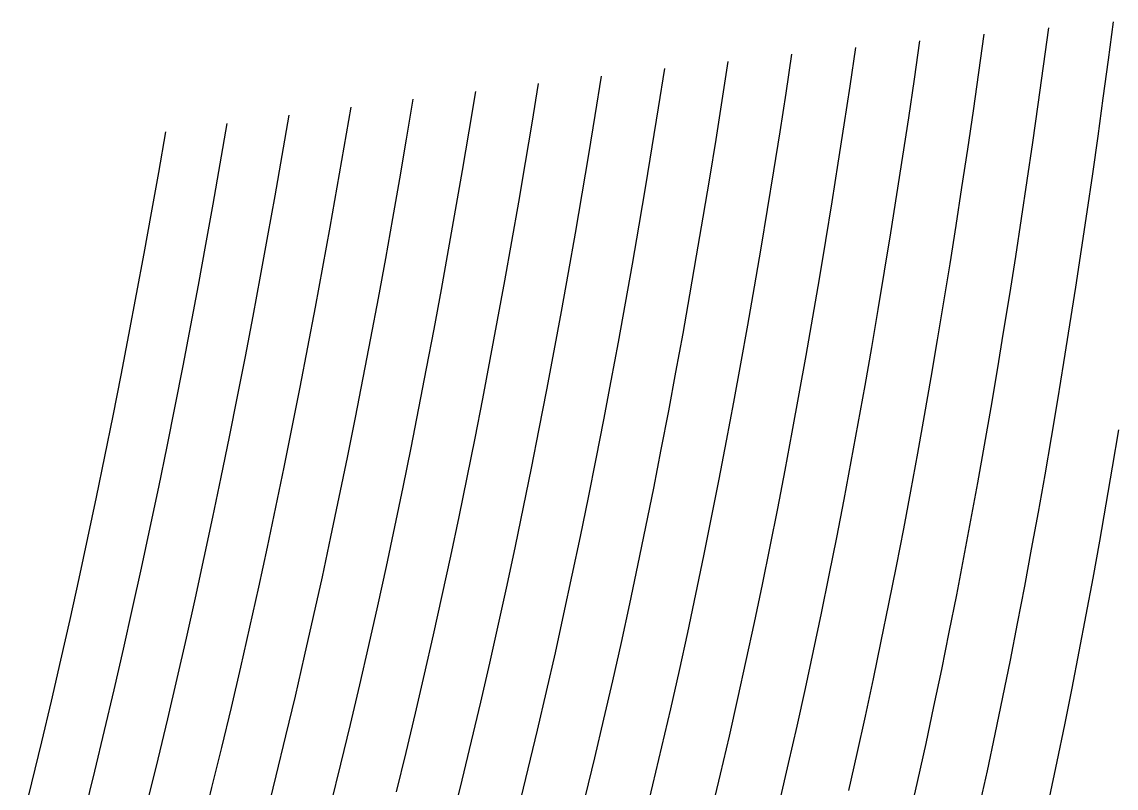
# Model space of a CAD drawing. Header units: metres. Extents: x -511 to 502, y -402 to 468.
# Drawn here: x -355.9 to -230.8, y 373.5 to 461.1 of the extents above; entities that cross this region are included whole.
import ezdxf

# ---------------------------------------------------------------- set-up
doc = ezdxf.new("R2010")
doc.units = ezdxf.units.M

msp = doc.modelspace()

# ---------------------------------------------------------------- linework, layer by layer
for p, q in [((-239.12622, 456.029, -689.037), (-238.5311, 460.39874, -689.1079)), ((-231.70776, 456.73846, -689.0139), (-231.13345, 461.0926, -689.08563)), ((-246.52222, 455.29437, -689.0609), (-245.90668, 459.68005, -689.13104)), ((-261.2429, 453.75372, -689.1111), (-260.589, 458.17297, -689.17944)), ((-253.89465, 454.5357, -689.0856), (-253.25964, 458.938, -689.15485)), ((-275.86316, 452.12317, -689.1642), (-275.17395, 456.57812, -689.2307)), ((-268.56598, 452.94904, -689.13727), (-267.8939, 457.3861, -689.2047)), ((-232.29474, 452.3916, -688.93994), (-231.70776, 456.73846, -689.0139)), ((-283.13385, 451.2766, -689.1918), (-282.42804, 455.75043, -689.2573)), ((-239.73465, 451.6662, -688.96387), (-239.12622, 456.029, -689.037)), ((-290.3773, 450.41083, -689.22), (-289.65598, 454.90332, -689.28455)), ((-254.54407, 450.13934, -689.0142), (-253.89465, 454.5357, -689.0856)), ((-247.15149, 450.91504, -688.98865), (-246.52222, 455.29437, -689.0609)), ((-304.78018, 448.62494, -689.2782), (-304.03015, 453.1562, -689.34076)), ((-297.5929, 449.5266, -689.2488), (-296.85678, 454.03833, -689.3124)), ((-269.25314, 448.51685, -689.06775), (-268.56598, 452.94904, -689.13727)), ((-261.91153, 449.33978, -689.04065), (-261.2429, 453.75372, -689.1111)), ((-311.93875, 447.70685, -689.30817), (-311.1756, 452.25818, -689.3697)), ((-276.568, 447.67236, -689.09564), (-275.86316, 452.12317, -689.1642)), ((-240.35684, 447.31042, -688.8885), (-239.73465, 451.6662, -688.96387)), ((-232.89487, 448.05212, -688.8637), (-232.29474, 452.3916, -688.93994)), ((-326.1678, 445.8263, -689.3695), (-325.3813, 450.4176, -689.4289)), ((-319.06805, 446.77356, -689.3386), (-318.2927, 451.3448, -689.39905)), ((-291.1149, 445.92145, -689.1535), (-290.3773, 450.41083, -689.22)), ((-283.85547, 446.80676, -689.12427), (-283.13385, 451.2766, -689.1918)), ((-247.79495, 446.54236, -688.9141), (-247.15149, 450.91504, -688.98865)), ((-333.23776, 444.86597, -689.4009), (-332.4408, 449.47766, -689.45917)), ((-298.3455, 445.0172, -689.18335), (-297.5929, 449.5266, -689.2488)), ((-262.59537, 444.93097, -688.968), (-261.91153, 449.33978, -689.04065)), ((-255.2081, 445.74902, -688.9407), (-254.54407, 450.13934, -689.0142)), ((-340.2778, 443.89362, -689.4326), (-339.4713, 448.52576, -689.48987)), ((-305.5469, 444.09552, -689.21387), (-304.78018, 448.62494, -689.2782)), ((-269.9558, 444.0896, -688.9962), (-269.25314, 448.51685, -689.06775)), ((-233.50845, 443.72003, -688.785), (-232.89487, 448.05212, -688.8637)), ((-319.86035, 442.20312, -689.2764), (-319.06805, 446.77356, -689.3386)), ((-312.71872, 443.15704, -689.2449), (-311.93875, 447.70685, -689.30817)), ((-284.59344, 442.34045, -689.05475), (-283.85547, 446.80676, -689.12427)), ((-277.28873, 443.2257, -689.0251), (-276.568, 447.67236, -689.09564)), ((-240.99323, 442.9616, -688.81067), (-240.35684, 447.31042, -688.8885)), ((-326.97156, 441.23486, -689.3085), (-326.1678, 445.8263, -689.3695)), ((-291.86905, 441.43512, -689.0851), (-291.1149, 445.92145, -689.1535)), ((-255.8873, 441.36444, -688.8648), (-255.2081, 445.74902, -688.9407)), ((-248.4531, 442.1761, -688.83734), (-247.79495, 446.54236, -688.9141)), ((-334.05188, 440.25372, -689.34094), (-333.23776, 444.86597, -689.4009)), ((-306.33084, 439.56787, -689.14764), (-305.5469, 444.09552, -689.21387)), ((-299.11505, 440.51044, -689.116), (-298.3455, 445.0172, -689.18335)), ((-270.67465, 439.667, -688.9224), (-269.9558, 444.0896, -688.9962)), ((-263.29477, 440.5277, -688.8932), (-262.59537, 444.93097, -688.968)), ((-341.10126, 439.26044, -689.37384), (-340.2778, 443.89362, -689.4326)), ((-313.51605, 438.60846, -689.1798), (-312.71872, 443.15704, -689.2449)), ((-278.02603, 438.7834, -688.9524), (-277.28873, 443.2257, -689.0251)), ((-241.64392, 438.61987, -688.7304), (-240.99323, 442.9616, -688.81067)), ((-234.13611, 439.3955, -688.7038), (-233.50845, 443.72003, -688.785)), ((-320.67017, 437.63342, -689.2125), (-319.86035, 442.20312, -689.2764)), ((-285.34814, 437.8781, -688.98315), (-284.59344, 442.34045, -689.05475)), ((-249.12628, 437.81622, -688.75806), (-248.4531, 442.1761, -688.83734)), ((-327.79285, 436.64374, -689.24567), (-326.97156, 441.23486, -689.3085)), ((-299.90198, 436.00598, -689.0467), (-299.11505, 440.51044, -689.116)), ((-292.64047, 436.95166, -689.0146), (-291.86905, 441.43512, -689.0851)), ((-264.01022, 436.13013, -688.81604), (-263.29477, 440.5277, -688.8932)), ((-256.5821, 436.9859, -688.7866), (-255.8873, 441.36444, -688.8648)), ((-341.94275, 434.62592, -689.3134), (-341.10126, 439.26044, -689.37384)), ((-334.88373, 435.641, -689.27936), (-334.05188, 440.25372, -689.34094)), ((-307.13245, 435.04205, -689.07947), (-306.33084, 439.56787, -689.14764)), ((-271.40994, 435.24915, -688.8463), (-270.67465, 439.667, -688.9224)), ((-234.77802, 435.0788, -688.61993), (-234.13611, 439.3955, -688.7038)), ((-314.33133, 434.0609, -689.11285), (-313.51605, 438.60846, -689.1798)), ((-286.1203, 433.41876, -688.90936), (-285.34814, 437.8781, -688.98315)), ((-278.78027, 434.3452, -688.87744), (-278.02603, 438.7834, -688.9524)), ((-249.81512, 433.463, -688.6762), (-249.12628, 437.81622, -688.75806)), ((-242.30972, 434.28528, -688.6476), (-241.64392, 438.61987, -688.7304)), ((-328.63232, 432.0523, -689.18115), (-327.79285, 436.64374, -689.24567)), ((-321.49805, 433.06384, -689.1467), (-320.67017, 437.63342, -689.2125)), ((-293.42947, 432.4713, -688.94196), (-292.64047, 436.95166, -689.0146)), ((-257.2931, 432.61353, -688.7059), (-256.5821, 436.9859, -688.7866)), ((-335.73395, 431.0274, -689.21606), (-334.88373, 435.641, -689.27936)), ((-300.70703, 431.50385, -688.97534), (-299.90198, 436.00598, -689.0467)), ((-264.7424, 431.7375, -688.7364), (-264.01022, 436.13013, -688.81604)), ((-342.80258, 429.9901, -689.25134), (-341.94275, 434.62592, -689.3134)), ((-315.16504, 429.51416, -689.0439), (-314.33133, 434.0609, -689.11285)), ((-307.95233, 430.51758, -689.0093), (-307.13245, 435.04205, -689.07947)), ((-279.55203, 429.91113, -688.8002), (-278.78027, 434.3452, -688.87744)), ((-272.16238, 430.83636, -688.7678), (-271.40994, 435.24915, -688.8463)), ((-242.99081, 429.9579, -688.562), (-242.30972, 434.28528, -688.6476)), ((-235.4347, 430.76978, -688.5333), (-234.77802, 435.0788, -688.61993)), ((-322.3445, 428.49475, -689.0791), (-321.49805, 433.06384, -689.1467)), ((-286.9104, 428.96307, -688.83325), (-286.1203, 433.41876, -688.90936)), ((-250.51987, 429.11658, -688.59174), (-249.81512, 433.463, -688.6762)), ((-329.4905, 427.4604, -689.11475), (-328.63232, 432.0523, -689.18115)), ((-294.2368, 427.99353, -688.8671), (-293.42947, 432.4713, -688.94196)), ((-265.4917, 427.3506, -688.65424), (-264.7424, 431.7375, -688.7364)), ((-258.0205, 428.24695, -688.6225), (-257.2931, 432.61353, -688.7059)), ((-336.60275, 426.41248, -689.15094), (-335.73395, 431.0274, -689.21606)), ((-308.79095, 425.9948, -688.937), (-307.95233, 430.51758, -689.0093)), ((-301.53055, 427.00366, -688.90173), (-300.70703, 431.50385, -688.97534)), ((-272.93246, 426.42822, -688.6869), (-272.16238, 430.83636, -688.7678)), ((-236.10654, 426.46906, -688.4438), (-235.4347, 430.76978, -688.5333)), ((-343.681, 425.35242, -689.18756), (-342.80258, 429.9901, -689.25134)), ((-316.01776, 424.9682, -688.9729), (-315.16504, 429.51416, -689.0439)), ((-280.34186, 425.48108, -688.7204), (-279.55203, 429.91113, -688.8002)), ((-251.24115, 424.77698, -688.50446), (-250.51987, 429.11658, -688.59174)), ((-243.68793, 425.63782, -688.4736), (-242.99081, 429.9579, -688.562)), ((-323.21017, 423.9254, -689.0094), (-322.3445, 428.49475, -689.0791)), ((-295.06293, 423.51855, -688.79), (-294.2368, 427.99353, -688.8671)), ((-287.71893, 424.511, -688.7548), (-286.9104, 428.96307, -688.83325)), ((-258.7652, 423.88696, -688.53644), (-258.0205, 428.24695, -688.6225)), ((-330.368, 422.8676, -689.04645), (-329.4905, 427.4604, -689.11475)), ((-302.37314, 422.50555, -688.8259), (-301.53055, 427.00366, -688.90173)), ((-266.25873, 422.96936, -688.56934), (-265.4917, 427.3506, -688.65424)), ((-344.579, 420.71277, -689.12195), (-343.681, 425.35242, -689.18756)), ((-337.49103, 421.79633, -689.084), (-336.60275, 426.41248, -689.15094)), ((-309.64908, 421.47314, -688.86255), (-308.79095, 425.9948, -688.937)), ((-281.15036, 421.05554, -688.6381), (-280.34186, 425.48108, -688.7204)), ((-273.72083, 422.02496, -688.6033), (-272.93246, 426.42822, -688.6869)), ((-244.40128, 421.32568, -688.3822), (-243.68793, 425.63782, -688.4736)), ((-236.79416, 422.17603, -688.35126), (-236.10654, 426.46906, -688.4438)), ((-316.89008, 420.4228, -688.89984), (-316.01776, 424.9682, -688.9729)), ((-288.54654, 420.06213, -688.6738), (-287.71893, 424.511, -688.7548)), ((-251.97955, 420.44397, -688.4143), (-251.24115, 424.77698, -688.50446)), ((-331.2655, 418.27417, -688.97614), (-330.368, 422.8676, -689.04645)), ((-324.09567, 419.35608, -688.9377), (-323.21017, 423.9254, -689.0094)), ((-295.90857, 419.04626, -688.7104), (-295.06293, 423.51855, -688.79)), ((-267.04395, 418.59332, -688.4817), (-266.25873, 422.96936, -688.56934)), ((-259.52753, 419.53284, -688.44745), (-258.7652, 423.88696, -688.53644)), ((-338.39923, 417.1786, -689.0151), (-337.49103, 421.79633, -689.084)), ((-303.23557, 418.00946, -688.74774), (-302.37314, 422.50555, -688.8259)), ((-274.5278, 417.62628, -688.51697), (-273.72083, 422.02496, -688.6033)), ((-237.4978, 417.89148, -688.25555), (-236.79416, 422.17603, -688.35126)), ((-345.4969, 416.07037, -689.05444), (-344.579, 420.71277, -689.12195)), ((-317.7826, 415.87787, -688.82446), (-316.89008, 420.4228, -688.89984)), ((-310.52713, 416.95276, -688.78577), (-309.64908, 421.47314, -688.86255)), ((-281.9781, 416.6336, -688.55316), (-281.15036, 421.05554, -688.6381)), ((-252.7356, 416.11816, -688.32104), (-251.97955, 420.44397, -688.4143)), ((-245.13168, 417.02063, -688.28766), (-244.40128, 421.32568, -688.3822)), ((-325.00143, 414.78625, -688.86383), (-324.09567, 419.35608, -688.9377)), ((-296.77423, 414.57654, -688.6283), (-295.90857, 419.04626, -688.7104)), ((-289.3938, 415.61682, -688.5903), (-288.54654, 420.06213, -688.6738)), ((-260.30807, 415.18536, -688.3555), (-259.52753, 419.53284, -688.44745)), ((-332.18326, 413.6795, -688.90375), (-331.2655, 418.27417, -688.97614)), ((-304.11838, 413.51465, -688.66705), (-303.23557, 418.00946, -688.74774)), ((-267.8481, 414.22296, -688.3911), (-267.04395, 418.59332, -688.4817)), ((-238.21826, 413.61505, -688.1565), (-237.4978, 417.89148, -688.25555)), ((-339.32797, 412.55884, -688.94415), (-338.39923, 417.1786, -689.0151)), ((-311.42596, 412.43323, -688.7066), (-310.52713, 416.95276, -688.78577)), ((-282.82568, 412.21606, -688.4654), (-281.9781, 416.6336, -688.55316)), ((-275.3543, 413.23285, -688.42773), (-274.5278, 417.62628, -688.51697)), ((-245.87949, 412.72357, -688.1899), (-245.13168, 417.02063, -688.28766)), ((-346.43527, 411.42584, -688.98505), (-345.4969, 416.07037, -689.05444)), ((-318.6959, 411.333, -688.7468), (-317.7826, 415.87787, -688.82446)), ((-290.2615, 411.17432, -688.504), (-289.3938, 415.61682, -688.5903)), ((-253.5097, 411.79938, -688.22455), (-252.7356, 416.11816, -688.32104)), ((-325.92825, 410.21613, -688.7877), (-325.00143, 414.78625, -688.86383)), ((-297.6606, 410.10907, -688.5435), (-296.77423, 414.57654, -688.6283)), ((-268.6717, 409.85803, -688.2974), (-267.8481, 414.22296, -688.3911)), ((-261.10754, 410.8438, -688.26044), (-260.30807, 415.18536, -688.3555)), ((-231.2359, 410.22522, -688.0205), (-230.5274, 414.47272, -688.1244)), ((-333.1223, 409.08337, -688.82916), (-332.18326, 413.6795, -688.90375)), ((-305.02234, 409.02203, -688.5838), (-304.11838, 413.51465, -688.66705)), ((-276.20084, 408.84375, -688.3356), (-275.3543, 413.23285, -688.42773)), ((-238.9559, 409.3473, -688.0539), (-238.21826, 413.61505, -688.1565)), ((-340.2779, 407.93695, -688.87115), (-339.32797, 412.55884, -688.94415)), ((-312.34598, 407.91443, -688.62494), (-311.42596, 412.43323, -688.7066)), ((-283.69406, 407.80225, -688.3747), (-282.82568, 412.21606, -688.4654)), ((-254.30273, 407.4875, -688.1247), (-253.5097, 411.79938, -688.22455)), ((-246.64539, 408.43433, -688.0887), (-245.87949, 412.72357, -688.1899)), ((-347.39487, 406.77826, -688.91364), (-346.43527, 411.42584, -688.98505)), ((-319.63092, 406.7882, -688.66675), (-318.6959, 411.333, -688.7468)), ((-291.1502, 406.73517, -688.41486), (-290.2615, 411.17432, -688.504)), ((-261.92642, 406.5086, -688.16205), (-261.10754, 410.8438, -688.26044)), ((-334.0831, 404.4856, -688.7523), (-333.1223, 409.08337, -688.82916)), ((-326.8768, 405.64465, -688.7092), (-325.92825, 410.21613, -688.7877)), ((-298.56848, 405.64404, -688.45593), (-297.6606, 410.10907, -688.5435)), ((-269.51538, 405.49878, -688.20056), (-268.6717, 409.85803, -688.2974)), ((-239.71127, 405.088, -687.9477), (-238.9559, 409.3473, -688.0539)), ((-231.96115, 405.987, -687.91296), (-231.2359, 410.22522, -688.0205)), ((-341.2497, 403.31256, -688.79596), (-340.2779, 407.93695, -688.87115)), ((-313.28806, 403.39636, -688.54065), (-312.34598, 407.91443, -688.62494)), ((-305.94803, 404.53058, -688.4979), (-305.02234, 409.02203, -688.5838)), ((-284.58368, 403.3922, -688.28094), (-283.69406, 407.80225, -688.3747)), ((-277.06815, 404.45947, -688.24023), (-276.20084, 408.84375, -688.3356)), ((-247.42978, 404.15283, -687.9838), (-246.64539, 408.43433, -688.0887)), ((-348.37634, 402.1272, -688.8401), (-347.39487, 406.77826, -688.91364)), ((-320.58813, 402.24292, -688.58417), (-319.63092, 406.7882, -688.66675)), ((-292.06073, 402.29895, -688.32275), (-291.1502, 406.73517, -688.41486)), ((-255.11502, 403.18298, -688.02136), (-254.30273, 407.4875, -688.1247)), ((-327.84766, 401.0722, -688.62836), (-326.8768, 405.64465, -688.7092)), ((-299.49854, 401.18103, -688.36554), (-298.56848, 405.64404, -688.45593)), ((-270.3799, 401.1449, -688.1003), (-269.51538, 405.49878, -688.20056)), ((-262.76553, 402.1798, -688.0602), (-261.92642, 406.5086, -688.16205)), ((-232.70386, 401.75824, -687.80145), (-231.96115, 405.987, -687.91296)), ((-335.06635, 399.8858, -688.67316), (-334.0831, 404.4856, -688.7523)), ((-306.8962, 400.04034, -688.4092), (-305.94803, 404.53058, -688.4979)), ((-277.9569, 400.0799, -688.14154), (-277.06815, 404.45947, -688.24023)), ((-248.2333, 399.87933, -687.8752), (-247.42978, 404.15283, -687.9838)), ((-240.48502, 400.83746, -687.8376), (-239.71127, 405.088, -687.9477)), ((-342.24393, 398.68542, -688.7185), (-341.2497, 403.31256, -688.79596)), ((-314.25302, 398.87842, -688.4537), (-313.28806, 403.39636, -688.54065)), ((-285.4951, 398.98645, -688.184), (-284.58368, 403.3922, -688.28094)), ((-255.94736, 398.88556, -687.91425), (-255.11502, 403.18298, -688.02136)), ((-349.38025, 397.47253, -688.76434), (-348.37634, 402.1272, -688.8401)), ((-321.56842, 397.6972, -688.49896), (-320.58813, 402.24292, -688.58417)), ((-292.99368, 397.8659, -688.22754), (-292.06073, 402.29895, -688.32275)), ((-263.62543, 397.85748, -687.95465), (-262.76553, 402.1798, -688.0602)), ((-233.46445, 397.53918, -687.6858), (-232.70386, 401.75824, -687.80145)), ((-328.8418, 396.49847, -688.5449), (-327.84766, 401.0722, -688.62836)), ((-300.45148, 396.72015, -688.27203), (-299.49854, 401.18103, -688.36554)), ((-271.26602, 396.7967, -687.9964), (-270.3799, 401.1449, -688.1003)), ((-241.27762, 396.59583, -687.7234), (-240.48502, 400.83746, -687.8376)), ((-336.07294, 395.2837, -688.5915), (-335.06635, 399.8858, -688.67316)), ((-307.86765, 395.55133, -688.3175), (-306.8962, 400.04034, -688.4092)), ((-278.86783, 395.70508, -688.0394), (-277.9569, 400.0799, -688.14154)), ((-249.05692, 395.61395, -687.7626), (-248.2333, 399.87933, -687.8752)), ((-343.26154, 394.05487, -688.6387), (-342.24393, 398.68542, -688.7185)), ((-315.24146, 394.36078, -688.36383), (-314.25302, 398.87842, -688.4537)), ((-293.94992, 393.43542, -688.12897), (-292.99368, 397.8659, -688.22754)), ((-286.4294, 394.5841, -688.0837), (-285.4951, 398.98645, -688.184)), ((-264.5069, 393.54156, -687.84534), (-263.62543, 397.85748, -687.95465)), ((-256.80048, 394.59546, -687.8032), (-255.94736, 398.88556, -687.91425)), ((-350.40735, 392.81378, -688.68634), (-349.38025, 397.47253, -688.76434)), ((-322.57245, 393.15057, -688.41095), (-321.56842, 397.6972, -688.49896)), ((-301.4281, 392.26105, -688.17535), (-300.45148, 396.72015, -688.27203)), ((-272.1744, 392.45422, -687.88885), (-271.26602, 396.7967, -687.9964)), ((-242.08987, 392.36316, -687.6049), (-241.27762, 396.59583, -687.7234)), ((-234.24368, 393.3297, -687.5658), (-233.46445, 397.53918, -687.6858)), ((-337.10345, 390.67883, -688.50726), (-336.07294, 395.2837, -688.5915)), ((-329.85983, 391.92273, -688.4588), (-328.8418, 396.49847, -688.5449)), ((-308.86316, 391.0631, -688.2227), (-307.86765, 395.55133, -688.3175)), ((-279.80164, 391.33484, -687.93365), (-278.86783, 395.70508, -688.0394)), ((-249.90088, 391.357, -687.6457), (-249.05692, 395.61395, -687.7626)), ((-344.30298, 389.42065, -688.55634), (-343.26154, 394.05487, -688.6387)), ((-316.25427, 389.84302, -688.271), (-315.24146, 394.36078, -688.36383)), ((-287.38733, 390.18518, -687.97974), (-286.4294, 394.5841, -688.0837)), ((-257.6751, 390.3128, -687.6881), (-256.80048, 394.59546, -687.8032)), ((-351.45837, 388.1504, -688.60596), (-350.40735, 392.81378, -688.68634)), ((-323.60083, 388.60284, -688.32007), (-322.57245, 393.15057, -688.41095)), ((-294.93024, 389.0077, -688.027), (-293.94992, 393.43542, -688.12897)), ((-265.41052, 389.2323, -687.732), (-264.5069, 393.54156, -687.84534)), ((-235.04193, 389.1305, -687.44116), (-234.24368, 393.3297, -687.5658)), ((-330.90253, 387.34473, -688.3699), (-329.85983, 391.92273, -688.4588)), ((-302.42932, 387.80365, -688.0754), (-301.4281, 392.26105, -688.17535)), ((-273.10593, 388.11713, -687.77734), (-272.1744, 392.45422, -687.88885)), ((-242.92227, 388.13977, -687.48193), (-242.08987, 392.36316, -687.6049)), ((-338.1587, 386.07086, -688.4204), (-337.10345, 390.67883, -688.50726)), ((-309.8836, 386.57538, -688.1247), (-308.86316, 391.0631, -688.2227)), ((-280.75934, 386.96912, -687.8241), (-279.80164, 391.33484, -687.93365)), ((-258.5718, 386.03754, -687.5686), (-257.6751, 390.3128, -687.6881)), ((-250.76611, 387.10828, -687.5244), (-249.90088, 391.357, -687.6457)), ((-345.3692, 384.78247, -688.4715), (-344.30298, 389.42065, -688.55634)), ((-317.29233, 385.3246, -688.175), (-316.25427, 389.84302, -688.271)), ((-288.36963, 385.79016, -687.87213), (-287.38733, 390.18518, -687.97974)), ((-266.33734, 384.92938, -687.6144), (-265.41052, 389.2323, -687.732)), ((-235.86005, 384.94098, -687.31165), (-235.04193, 389.1305, -687.44116)), ((-352.5341, 383.48193, -688.5231), (-351.45837, 388.1504, -688.60596)), ((-324.65485, 384.05365, -688.22614), (-323.60083, 388.60284, -688.32007)), ((-303.45584, 383.3474, -687.97186), (-302.42932, 387.80365, -688.0754)), ((-295.93546, 384.5822, -687.9214), (-294.93024, 389.0077, -688.027)), ((-274.06116, 383.78546, -687.6617), (-273.10593, 388.11713, -687.77734)), ((-243.77551, 383.92566, -687.3542), (-242.92227, 388.13977, -687.48193)), ((-331.9708, 382.7646, -688.2781), (-330.90253, 387.34473, -688.3699)), ((-310.92972, 382.08783, -688.0233), (-309.8836, 386.57538, -688.1247)), ((-281.74164, 382.60797, -687.71045), (-280.75934, 386.96912, -687.8241)), ((-251.65335, 382.8681, -687.3985), (-250.76611, 387.10828, -687.5244)), ((-339.2395, 381.45923, -688.3307), (-338.1587, 386.07086, -688.4204)), ((-318.3564, 380.80554, -688.07574), (-317.29233, 385.3246, -688.175)), ((-289.3771, 381.3985, -687.7606), (-288.36963, 385.79016, -687.87213)), ((-259.49152, 381.77002, -687.4446), (-258.5718, 386.03754, -687.5686)), ((-346.4611, 380.1399, -688.3839), (-345.3692, 384.78247, -688.4715)), ((-325.7352, 379.50262, -688.1291), (-324.65485, 384.05365, -688.22614)), ((-296.9667, 380.1593, -687.812), (-295.93546, 384.5822, -687.9214)), ((-267.28812, 380.63318, -687.4923), (-266.33734, 384.92938, -687.6144)), ((-236.69849, 380.7621, -687.17706), (-235.86005, 384.94098, -687.31165)), ((-353.63538, 378.8081, -688.4376), (-352.5341, 383.48193, -688.5231)), ((-304.50885, 378.89258, -687.8646), (-303.45584, 383.3474, -687.97186)), ((-275.0413, 379.4594, -687.5417), (-274.06116, 383.78546, -687.6617)), ((-252.56335, 378.6363, -687.2676), (-251.65335, 382.8681, -687.3985)), ((-244.65039, 379.721, -687.2214), (-243.77551, 383.92566, -687.3542)), ((-333.06543, 378.18134, -688.1832), (-331.9708, 382.7646, -688.2781)), ((-312.00272, 377.6006, -687.91833), (-310.92972, 382.08783, -688.0233)), ((-282.74933, 378.25128, -687.5926), (-281.74164, 382.60797, -687.71045)), ((-260.43503, 377.5099, -687.3157), (-259.49152, 381.77002, -687.4446)), ((-340.3469, 376.8438, -688.23804), (-339.2395, 381.45923, -688.3307)), ((-319.44757, 376.28546, -687.9731), (-318.3564, 380.80554, -688.07574)), ((-290.41095, 377.01007, -687.64496), (-289.3771, 381.3985, -687.7606)), ((-268.26364, 376.3432, -687.36554), (-267.28812, 380.63318, -687.4923)), ((-237.5581, 376.59338, -687.037), (-236.69849, 380.7621, -687.17706)), ((-347.57938, 375.49194, -688.2935), (-346.4611, 380.1399, -688.3839)), ((-326.84268, 374.9494, -688.0287), (-325.7352, 379.50262, -688.1291)), ((-298.02466, 375.7384, -687.6986), (-296.9667, 380.1593, -687.812)), ((-276.04712, 375.13898, -687.4171), (-275.0413, 379.4594, -687.5417)), ((-245.54764, 375.52588, -687.0832), (-244.65039, 379.721, -687.2214)), ((-354.76276, 374.12817, -688.3495), (-353.63538, 378.8081, -688.4376)), ((-334.18744, 373.5948, -688.08514), (-333.06543, 378.18134, -688.1832)), ((-305.58905, 374.43866, -687.75354), (-304.50885, 378.89258, -687.8646)), ((-283.78375, 373.89868, -687.4703), (-282.74933, 378.25128, -687.5926)), ((-253.49673, 374.41302, -687.1315), (-252.56335, 378.6363, -687.2676)), ((-341.4815, 372.22375, -688.14233), (-340.3469, 376.8438, -688.23804)), ((-313.10345, 373.1131, -687.80963), (-312.00272, 377.6006, -687.91833)), ((-291.472, 372.62463, -687.5249), (-290.41095, 377.01007, -687.64496)), ((-261.4032, 373.25732, -687.1817), (-260.43503, 377.5099, -687.3157)), ((-238.43936, 372.4356, -686.8912), (-237.5581, 376.59338, -687.037)), ((-348.7249, 370.8388, -688.20013), (-347.57938, 375.49194, -688.2935)), ((-320.56668, 371.76398, -687.86676), (-319.44757, 376.28546, -687.9731)), ((-299.11038, 371.31952, -687.581), (-298.02466, 375.7384, -687.6986)), ((-269.26483, 372.06006, -687.23376), (-268.26364, 376.3432, -687.36554)), ((-246.46802, 371.34064, -686.93945), (-245.54764, 375.52588, -687.0832)), ((-355.91745, 369.4416, -688.2585), (-354.76276, 374.12817, -688.3495)), ((-327.97836, 370.39355, -687.9248), (-326.84268, 374.9494, -688.0287)), ((-306.6977, 369.9856, -687.63837), (-305.58905, 374.43866, -687.75354)), ((-277.07944, 370.82367, -687.28766), (-276.04712, 375.13898, -687.4171)), ((-254.45459, 370.19897, -686.9898), (-253.49673, 374.41302, -687.1315)), ((-335.33765, 369.00446, -687.98376), (-334.18744, 373.5948, -688.08514)), ((-284.84555, 369.55023, -687.3432), (-283.78375, 373.89868, -687.4703))]:
    msp.add_line(p, q)

doc.saveas('drawing.dxf')
